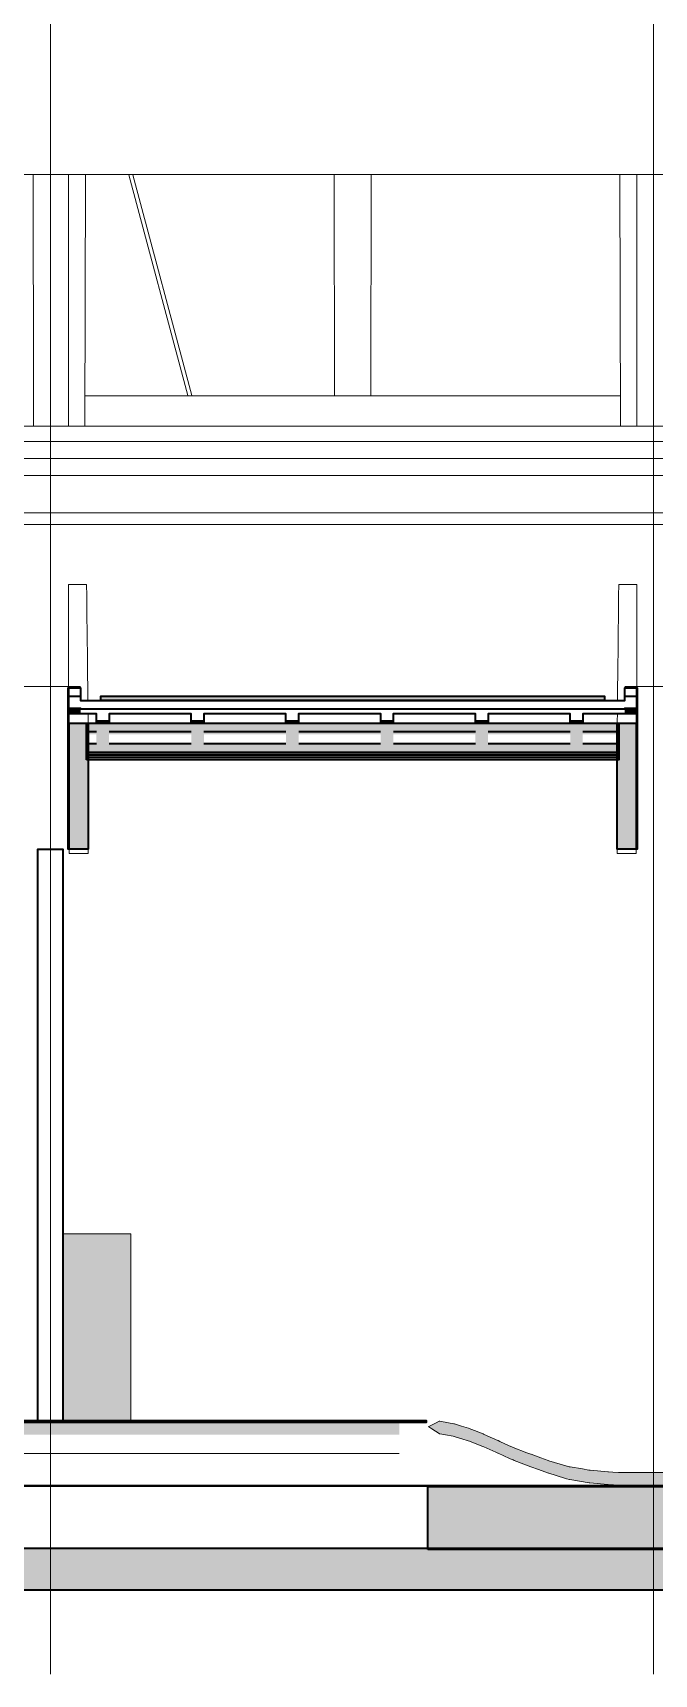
# Model space of a CAD drawing. Header units: millimetres. Extents: x 0 to 153524, y 0 to 59400.
# Drawn here: x 54782 to 57744, y 43700 to 51525 of the extents above; entities that cross this region are included whole.
import ezdxf

# ---------------------------------------------------------------- set-up
doc = ezdxf.new("R2010")
doc.units = ezdxf.units.MM
doc.linetypes.add('DASHDOT', pattern=[3.556, 2.54, -0.508, 0, -0.508])
for name, color, linetype, lineweight in [('01_切断（構造・壁）', 7, 'Continuous', 35), ('02_切断（家具）', 8, 'Continuous', 18), ('03_切断（ガラス）', 5, 'Continuous', 13), ('05_断熱（仮）', 2, 'Continuous', 9), ('10_見えがかり', 7, 'Continuous', 13), ('11_見えがかり（家具）', 8, 'Continuous', 9), ('12_見えがかり（ガラス）', 5, 'Continuous', 9), ('40_通り芯', 1, 'DASHDOT', 9)]:
    doc.layers.add(name, color=color, linetype=linetype, lineweight=lineweight)

msp = doc.modelspace()

# ---------------------------------------------------------------- hatches: boundary and pattern name
at = {"layer": '01_切断（構造・壁）'}
for color, points in [(7, [(54951.5, 47633.3), (54949.8, 47633.3), (54949.8, 47701.4), (54949.8, 48402.3), (54949.9, 48402.3), (54951.7, 48402.3), (54951.7, 48334.2), (54951.7, 47633.3)]), (7, [(56318.8, 48342.4), (56265.9, 48342.5), (55105.4, 48342.5), (55105.4, 48352.8), (55105.4, 48362.5), (56266.2, 48362.5), (56319.1, 48362.4), (57507.9, 48362.5), (57507.9, 48352.1), (57507.9, 48342.5)]), (7, [(57663.4, 47633.3), (57661.6, 47633.3), (57661.6, 47701.4), (57661.6, 48402.3), (57661.8, 48402.3), (57663.6, 48402.3), (57663.6, 48334.2), (57663.6, 47633.3)]), (7, [(54975.3, 48233.3), (55045.2, 48233.3), (55045.2, 47633.3), (54990.6, 47633.3), (54955.2, 47633.3), (54955.2, 48233.3)]), (7, [(57568.1, 48233.3), (57588.2, 48233.3), (57658.1, 48233.3), (57658.1, 47633.3), (57603.5, 47633.3), (57568.1, 47633.3)]), (7, [(56529.1, 44842), (56529.1, 44900), (50235.6, 44900), (50235.6, 44842)]), (7, [(53423.6, 44910), (53540.7, 44910), (53560.2, 44910), (53590.6, 44910), (53620.9, 44910), (53651.2, 44910), (53659.5, 44910), (53929.2, 44910), (54812.7, 44910), (54865, 44910), (54865, 44908), (54865, 44900), (54812.7, 44900), (53929.2, 44900), (53659.5, 44900), (53651.2, 44900), (53620.9, 44900), (53590.6, 44900), (53560.2, 44900), (53540.7, 44900), (53423.6, 44900), (53423.6, 44902), (53423.6, 44902)]), (7, [(56643.8, 44900), (56635.4, 44900), (56546.1, 44900), (56359.4, 44900), (56172.6, 44900), (55985.9, 44900), (55799.1, 44900), (55612.3, 44900), (55425.6, 44900), (55238.8, 44900), (55052.1, 44900), (54865.3, 44900), (54865.3, 44909.3), (54865.3, 44910), (55052.1, 44910), (55238.8, 44910), (55425.6, 44910), (55612.3, 44910), (55799.1, 44910), (55985.9, 44910), (56172.6, 44910), (56359.4, 44910), (56546.1, 44910), (56635.4, 44910), (56643.8, 44910), (56657.8, 44910), (56657.8, 44902.2), (56657.8, 44902.2), (56657.8, 44900)]), (8, [(69279.8, 44100), (69129.8, 44100), (14654.1, 44100), (14504.1, 44100), (14504.1, 44300), (14504.1, 44752), (14654.1, 44752), (14654.1, 44300), (69129.8, 44300), (69129.8, 44752), (69279.8, 44752), (69279.8, 44300)]), (7, [(56665.1, 44295), (56665.1, 44474.3), (56665.1, 44595), (56795.3, 44595), (56998.2, 44595), (57092.2, 44595), (57182.3, 44595), (57352.8, 44595), (57513.3, 44595), (57667.1, 44595), (57816.6, 44595), (57890.5, 44595), (58038.1, 44595), (58187.2, 44595), (58340.1, 44595), (58499.4, 44595), (58668, 44595), (58834.5, 44595), (58834.5, 44317.9), (58834.5, 44295), (58668, 44295), (58499.4, 44295), (58340.1, 44295), (58187.2, 44295), (58038.1, 44295), (57890.5, 44295), (57816.6, 44295), (57667.1, 44295), (57513.3, 44295), (57352.8, 44295), (57182.3, 44295), (57092.2, 44295), (56998.2, 44295), (56795.3, 44295)])]:
    msp.add_hatch(color=color, dxfattribs=at).paths.add_polyline_path(points)
at = {"layer": '01_切断（構造・壁）', "true_color": 0xe9dcc4}
for points in [[(55038.1, 48083.4), (56384.7, 48083.4), (57575.2, 48083.4), (57575.2, 48071.4), (56234.7, 48071.4), (55038.2, 48071.4), (55038.2, 48072.2)], [(56385.1, 48083.4), (55038.2, 48083.4), (55038.2, 48095.4), (56234.7, 48095.4), (57575.2, 48095.4), (57575.1, 48083.4)]]:
    msp.add_hatch(color=8, dxfattribs=at).paths.add_polyline_path(points)
at = {"layer": '02_切断（家具）'}
for points in [[(54954.5, 44900), (54925.4, 44900), (54925.4, 45300), (54925.4, 45800), (54948.1, 45800), (54972.3, 45800), (55001.3, 45800), (55031.6, 45800), (55061.9, 45800), (55092.1, 45800), (55122.4, 45800), (55152.6, 45800), (55249.4, 45800), (55249.4, 45300), (55249.4, 44900), (55152.6, 44900), (55122.4, 44900), (55092.1, 44900), (55061.9, 44900), (55031.6, 44900), (55001.3, 44900)], [(56669.2, 44880.9), (56704, 44898.2), (56719.1, 44905.6), (56720.7, 44906.4), (56722.5, 44906.1), (56762.8, 44898.6), (56788.2, 44893.8), (56792.5, 44892.8), (56825.5, 44882.8), (56858.6, 44872.8), (56861.5, 44871.8), (56887.4, 44861.7), (56928.8, 44845.5), (56930.6, 44844.8), (56948.3, 44836.9), (56999, 44814.2), (56999.8, 44813.9), (57008.2, 44809.9), (57053.1, 44788.7), (57058.2, 44786.5), (57069.1, 44782.2), (57071.9, 44781.1), (57072.1, 44781.1), (57137.8, 44755.6), (57155.4, 44748.8), (57157.2, 44748.1), (57204.4, 44731.1), (57238.9, 44718.7), (57242.5, 44717.6), (57268.6, 44709.5), (57322.3, 44693), (57327.8, 44691.5), (57329.9, 44691), (57338.9, 44689), (57343.8, 44688), (57402.9, 44678.2), (57432.9, 44673.2), (57438.6, 44672.4), (57474.3, 44669.1), (57522.6, 44664.5), (57526, 44664.3), (57547.2, 44663.2), (57574.4, 44661.8), (57578.4, 44661.7), (57667.8, 44661.6), (57799.6, 44661.6), (57926.6, 44661.7), (57929.9, 44661.8), (57937.2, 44662.1), (57940.7, 44662.3), (58060, 44672.5), (58065.2, 44673.1), (58107.6, 44679.5), (58112.7, 44680.4), (58163.8, 44691.6), (58169, 44692.9), (58202.1, 44702.5), (58253.9, 44717.6), (58257.3, 44718.7), (58336.3, 44745.6), (58343.9, 44748.1), (58345.7, 44748.8), (58361.6, 44754.6), (58367.2, 44756.9), (58420.5, 44781), (58420.7, 44781.2), (58434, 44787.2), (58492.2, 44813.9), (58492.9, 44814.2), (58520.8, 44826.3), (58563.6, 44844.8), (58565.4, 44845.5), (58605.4, 44860.6), (58635.1, 44871.8), (58637.9, 44872.7), (58688.2, 44887.5), (58706.4, 44892.8), (58710.5, 44893.8), (58769.7, 44904.5), (58778.3, 44906.1), (58780.3, 44906.3), (58782.2, 44905.5), (58832.3, 44881.5), (58833.6, 44880.8), (58835.2, 44880), (58833.7, 44879), (58786.5, 44850.2), (58781.9, 44847.4), (58780.3, 44846.5), (58778.5, 44846.1), (58723, 44836.1), (58712.6, 44834.2), (58704.3, 44832.2), (58658.6, 44818.8), (58639.4, 44813.2), (58633.6, 44811.2), (58594.9, 44796.6), (58566.3, 44785.9), (58562.7, 44784.4), (58532.2, 44771.2), (58493.3, 44754.4), (58491.8, 44753.7), (58470.6, 44744), (58420.7, 44721.1), (58410.3, 44716.4), (58365.8, 44696.3), (58363.1, 44695.1), (58348.8, 44689.9), (58345.3, 44688.6), (58344.4, 44688.3), (58279.3, 44666.1), (58256.5, 44658.4), (58254.8, 44657.9), (58212.3, 44645.5), (58167.7, 44632.5), (58165.1, 44631.9), (58148.5, 44628.2), (58111.4, 44620.2), (58108.9, 44619.7), (58080.7, 44615.4), (58063.9, 44612.9), (58061.3, 44612.6), (58005, 44607.8), (57939.8, 44602.2), (57938.1, 44602.1), (57934.8, 44602), (57929.1, 44601.8), (57927.4, 44601.7), (57799.7, 44601.6), (57667.9, 44601.6), (57577.4, 44601.7), (57575.4, 44601.8), (57525.1, 44604.3), (57523.4, 44604.5), (57437.1, 44612.6), (57434.3, 44612.9), (57342.5, 44628.2), (57340.1, 44628.7), (57326.4, 44631.8), (57323.7, 44632.6), (57316.2, 44634.9), (57241.6, 44657.8), (57239.8, 44658.4), (57192.6, 44675.4), (57156.8, 44688.3), (57155.9, 44688.6), (57077.2, 44719.1), (57072.1, 44721.1), (57056.9, 44727), (57054.4, 44728.1), (57000.2, 44753.7), (56998.7, 44754.4), (56988.5, 44758.9), (56931.5, 44784.4), (56927.9, 44785.9), (56907.1, 44794), (56862.9, 44811.2), (56857.1, 44813.2), (56827.2, 44822.3), (56794.6, 44832.2), (56786.1, 44834.2), (56748.6, 44841.2), (56722.6, 44846.1), (56720.7, 44846.5), (56719.1, 44847.5), (56683.5, 44869.9), (56669.1, 44879), (56667.6, 44880)]]:
    msp.add_hatch(color=8, dxfattribs=at).paths.add_polyline_path(points)
at = {"layer": '05_断熱（仮）', "true_color": 0xf3d98b}
for points in [[(54982.3, 48305.3), (55009.3, 48305.3), (55009.3, 48278.4), (54951.7, 48278.4), (54951.7, 48305.3)], [(57634.6, 48305.3), (57661.6, 48305.3), (57661.6, 48278.4), (57604, 48278.4), (57604, 48305.3)], [(57575.2, 48233.4), (57575.2, 48181.4), (57404, 48181.4), (57404, 48160), (57404, 48136.5), (57374.2, 48136.5), (57343.9, 48136.5), (57343.9, 48158.1), (57343.9, 48181.4), (56952.2, 48181.4), (56952.2, 48160.1), (56952.2, 48136.7), (56922.5, 48136.7), (56892.2, 48136.7), (56892.2, 48158.2), (56892.2, 48181.4), (56500.5, 48181.4), (56500.5, 48160.2), (56500.5, 48136.8), (56470.7, 48136.8), (56440.4, 48136.8), (56440.4, 48158.3), (56440.4, 48181.4), (56233.5, 48181.4), (56048.8, 48181.4), (56048.8, 48160.2), (56048.8, 48136.8), (56019, 48136.7), (55988.7, 48136.7), (55988.7, 48158.3), (55988.7, 48181.4), (55597, 48181.4), (55597, 48160.1), (55597, 48136.7), (55567.3, 48136.6), (55537, 48136.6), (55537, 48158.2), (55537, 48181.4), (55145.3, 48181.4), (55145.3, 48159.9), (55145.3, 48136.5), (55115.5, 48136.5), (55085.2, 48136.4), (55085.2, 48158), (55085.2, 48181.4), (55038.1, 48181.4), (55038.1, 48233.4), (56382.5, 48233.4)], [(55145.3, 48245.4), (55145.3, 48233.5), (55115.5, 48233.5), (55085.2, 48233.4), (55085.2, 48245.4)], [(55537, 48233.6), (55537, 48245.4), (55597, 48245.4), (55597, 48233.7), (55567.3, 48233.6)], [(55988.7, 48233.7), (55988.7, 48245.4), (56048.8, 48245.4), (56048.8, 48233.8), (56019, 48233.7)], [(56440.4, 48233.8), (56440.4, 48245.4), (56500.5, 48245.4), (56500.5, 48233.8), (56470.7, 48233.8)], [(56892.2, 48233.7), (56892.2, 48245.4), (56952.2, 48245.4), (56952.2, 48233.7), (56922.5, 48233.7)], [(57343.9, 48233.5), (57343.9, 48245.4), (57404, 48245.4), (57404, 48233.5), (57374.2, 48233.5)], [(56382.5, 48136.4), (57575.2, 48136.4), (57575.2, 48095.4), (56234.7, 48095.4), (55038.2, 48095.4), (55038.1, 48136.4)]]:
    msp.add_hatch(color=8, dxfattribs=at).paths.add_polyline_path(points)

# ---------------------------------------------------------------- linework, layer by layer
at = {"layer": '01_切断（構造・壁）'}
for points in [[(54951.5, 47633.3), (54949.8, 47633.3), (54949.8, 47701.4), (54949.8, 48402.3), (54949.9, 48402.3), (54951.7, 48402.3), (54951.7, 48334.2), (54951.7, 47633.3), (54951.5, 47633.3)], [(55115.5, 48233.5), (55085.2, 48233.4), (55085.2, 48255), (55085.2, 48278.4), (54951.7, 48278.4), (54951.7, 48312.1), (54951.6, 48342.4), (54951.7, 48342.4), (54951.7, 48374.2), (54951.7, 48402.3), (54982.3, 48402.3), (55009.3, 48402.3), (55009.3, 48370.5), (55009.3, 48342.4), (56234.7, 48342.4), (57604, 48342.4), (57604, 48374.2), (57604, 48402.3), (57634.6, 48402.3), (57661.6, 48402.3), (57661.6, 48370.5), (57661.6, 48370.5), (57661.6, 48342.4), (57661.7, 48342.4), (57661.6, 48308.7), (57661.6, 48278.4), (57404, 48278.4), (57404, 48257), (57404, 48233.5), (57374.2, 48233.5), (57343.9, 48233.5), (57343.9, 48255.1), (57343.9, 48278.4), (56952.2, 48278.4), (56952.2, 48257.1), (56952.2, 48233.7), (56922.5, 48233.7), (56892.2, 48233.7), (56892.2, 48255.2), (56892.2, 48278.4), (56500.5, 48278.4), (56500.5, 48257.2), (56500.5, 48233.8), (56470.7, 48233.8), (56440.4, 48233.8), (56440.4, 48255.3), (56440.4, 48278.4), (56233.5, 48278.4), (56048.8, 48278.4), (56048.8, 48257.2), (56048.8, 48233.8), (56019, 48233.7), (55988.7, 48233.7), (55988.7, 48255.3), (55988.7, 48278.4), (55597, 48278.4), (55597, 48257.1), (55597, 48233.7), (55567.3, 48233.6), (55537, 48233.6), (55537, 48255.2), (55537, 48278.4), (55145.3, 48278.4), (55145.3, 48256.9), (55145.3, 48233.5), (55115.5, 48233.5)], [(54952.7, 48362.3), (54982.3, 48362.3), (55008.3, 48362.3)], [(56318.8, 48342.4), (56265.9, 48342.5), (55105.4, 48342.5), (55105.4, 48352.8), (55105.4, 48362.5), (56266.2, 48362.5), (56319.1, 48362.4), (57507.9, 48362.5), (57507.9, 48352.1), (57507.9, 48342.5), (56318.8, 48342.4)], [(57605, 48362.3), (57634.6, 48362.3), (57660.6, 48362.3)], [(57663.4, 47633.3), (57661.6, 47633.3), (57661.6, 47701.4), (57661.6, 48402.3), (57661.8, 48402.3), (57663.6, 48402.3), (57663.6, 48334.2), (57663.6, 47633.3), (57663.4, 47633.3)], [(54952.7, 48305.3), (54982.3, 48305.3), (55009.3, 48305.3), (55009.3, 48304.8)], [(55009.8, 48302.4), (56234.7, 48302.4), (57603.5, 48302.4)], [(57604, 48304.8), (57604, 48305.3), (57634.6, 48305.3), (57660.6, 48305.3)], [(54975.3, 48233.3), (55045.2, 48233.3), (55045.2, 47633.3), (54990.6, 47633.3), (54955.2, 47633.3), (54955.2, 48233.3), (54975.3, 48233.3)], [(55038.1, 48163), (55038.1, 48163), (55038.1, 48233.4), (56382.5, 48233.4), (57575.2, 48233.4), (57575.2, 48153.9), (57575.1, 48083.4), (56385.1, 48083.4), (55038.2, 48083.4), (55038.1, 48163)], [(55086.2, 48245.4), (55144.3, 48245.4)], [(55538, 48245.4), (55596, 48245.4)], [(55989.7, 48245.4), (56047.8, 48245.4)], [(56441.4, 48245.4), (56499.5, 48245.4)], [(56893.2, 48245.4), (56951.2, 48245.4)], [(57344.9, 48245.4), (57403, 48245.4)], [(57568.1, 48233.3), (57588.2, 48233.3), (57658.1, 48233.3), (57658.1, 47633.3), (57603.5, 47633.3), (57568.1, 47633.3), (57568.1, 48233.3)], [(55039.1, 48193.4), (55084.7, 48193.4)], [(55039.1, 48136.4), (55084.7, 48136.4)], [(55145.8, 48193.4), (55536.5, 48193.4)], [(55145.8, 48136.4), (55536.5, 48136.4)], [(55597.5, 48193.4), (55988.2, 48193.4)], [(55597.5, 48136.4), (55988.2, 48136.4)], [(56049.3, 48193.4), (56382.5, 48193.4), (56439.9, 48193.4)], [(56049.3, 48136.4), (56382.5, 48136.4), (56439.9, 48136.4)], [(56501, 48193.4), (56891.7, 48193.4)], [(56501, 48136.4), (56891.7, 48136.4)], [(56952.7, 48193.4), (57343.4, 48193.4)], [(56952.7, 48136.4), (57343.4, 48136.4)], [(57404.5, 48193.4), (57574.2, 48193.4)], [(57404.5, 48136.4), (57574.2, 48136.4)], [(55038.2, 48059.4), (55038.2, 48072.2), (55038.1, 48083.4), (56384.7, 48083.4), (57575.2, 48083.4), (57575.2, 48070.7), (57575.1, 48059.4), (56385.1, 48059.4), (55038.2, 48059.4)], [(55039.2, 48095.4), (56234.7, 48095.4), (57574.2, 48095.4)], [(55039.2, 48071.4), (56234.7, 48071.4), (57574.2, 48071.4)], [(54924.3, 45419.1), (54924.3, 45419.1), (54924.3, 44900), (54905.7, 44900), (54805.8, 44900), (54805.8, 47120.8), (54805.8, 47633.3), (54905.7, 47633.3), (54905.7, 47633.3), (54905.7, 47633.3), (54924.3, 47633.3), (54924.3, 47633.3), (54924.3, 45419.1)], [(53423.6, 44910), (53540.7, 44910), (53560.2, 44910), (53590.6, 44910), (53620.9, 44910), (53651.2, 44910), (53659.5, 44910), (53929.2, 44910), (54812.7, 44910), (54865, 44910), (54865, 44908), (54865, 44900), (54812.7, 44900), (53929.2, 44900), (53659.5, 44900), (53651.2, 44900), (53620.9, 44900), (53590.6, 44900), (53560.2, 44900), (53540.7, 44900), (53423.6, 44900), (53423.6, 44902), (53423.6, 44902), (53423.6, 44910)], [(56643.8, 44900), (56635.4, 44900), (56546.1, 44900), (56359.4, 44900), (56172.6, 44900), (55985.9, 44900), (55799.1, 44900), (55612.3, 44900), (55425.6, 44900), (55238.8, 44900), (55052.1, 44900), (54865.3, 44900), (54865.3, 44909.3), (54865.3, 44910), (55052.1, 44910), (55238.8, 44910), (55425.6, 44910), (55612.3, 44910), (55799.1, 44910), (55985.9, 44910), (56172.6, 44910), (56359.4, 44910), (56546.1, 44910), (56635.4, 44910), (56643.8, 44910), (56657.8, 44910), (56657.8, 44902.2), (56657.8, 44902.2), (56657.8, 44900), (56643.8, 44900)], [(69279.8, 44100), (69129.8, 44100), (14654.1, 44100), (14504.1, 44100), (14504.1, 44300), (14504.1, 44752), (14654.1, 44752), (14654.1, 44300), (69129.8, 44300), (69129.8, 44752), (69279.8, 44752), (69279.8, 44300), (69279.8, 44100)], [(9500, 44600), (78500, 44600)], [(56665.1, 44295), (56665.1, 44474.3), (56665.1, 44595), (56795.3, 44595), (56998.2, 44595), (57092.2, 44595), (57182.3, 44595), (57352.8, 44595), (57513.3, 44595), (57667.1, 44595), (57816.6, 44595)], [(57816.6, 44295), (57667.1, 44295), (57513.3, 44295), (57352.8, 44295), (57182.3, 44295), (57092.2, 44295), (56998.2, 44295), (56795.3, 44295), (56665.1, 44295)]]:
    msp.add_lwpolyline(points, dxfattribs=at)
at = {"layer": '02_切断（家具）'}
for points in [[(54954.5, 44900), (54925.4, 44900), (54925.4, 45300), (54925.4, 45800), (54948.1, 45800), (54972.3, 45800), (55001.3, 45800), (55031.6, 45800), (55061.9, 45800), (55092.1, 45800), (55122.4, 45800), (55152.6, 45800), (55249.4, 45800), (55249.4, 45300), (55249.4, 44900), (55152.6, 44900), (55122.4, 44900), (55092.1, 44900), (55061.9, 44900), (55031.6, 44900), (55001.3, 44900), (54954.5, 44900)], [(57799.7, 44601.6), (57667.9, 44601.6), (57577.4, 44601.7), (57575.4, 44601.8), (57525.1, 44604.3), (57523.4, 44604.5), (57437.1, 44612.6), (57434.3, 44612.9), (57342.5, 44628.2), (57340.1, 44628.7), (57326.4, 44631.8), (57323.7, 44632.6), (57316.2, 44634.9), (57241.6, 44657.8), (57239.8, 44658.4), (57192.6, 44675.4), (57156.8, 44688.3), (57155.9, 44688.6), (57077.2, 44719.1), (57072.1, 44721.1), (57056.9, 44727), (57054.4, 44728.1), (57000.2, 44753.7), (56998.7, 44754.4), (56988.5, 44758.9), (56931.5, 44784.4), (56927.9, 44785.9), (56907.1, 44794), (56862.9, 44811.2), (56857.1, 44813.2), (56827.2, 44822.3), (56794.6, 44832.2), (56786.1, 44834.2), (56748.6, 44841.2), (56722.6, 44846.1), (56720.7, 44846.5), (56719.1, 44847.5), (56683.5, 44869.9), (56669.1, 44879), (56667.6, 44880), (56669.2, 44880.9)], [(56669.2, 44880.9), (56704, 44898.2), (56719.1, 44905.6), (56720.7, 44906.4), (56722.5, 44906.1), (56762.8, 44898.6), (56788.2, 44893.8), (56792.5, 44892.8), (56825.5, 44882.8), (56858.6, 44872.8), (56861.5, 44871.8), (56887.4, 44861.7), (56928.8, 44845.5), (56930.6, 44844.8), (56948.3, 44836.9), (56999, 44814.2), (56999.8, 44813.9), (57008.2, 44809.9), (57053.1, 44788.7), (57058.2, 44786.5), (57069.1, 44782.2), (57071.9, 44781.1), (57072.1, 44781.1), (57137.8, 44755.6), (57155.4, 44748.8), (57157.2, 44748.1), (57204.4, 44731.1), (57238.9, 44718.7), (57242.5, 44717.6), (57268.6, 44709.5), (57322.3, 44693), (57327.8, 44691.5), (57329.9, 44691), (57338.9, 44689), (57343.8, 44688), (57402.9, 44678.2), (57432.9, 44673.2), (57438.6, 44672.4), (57474.3, 44669.1), (57522.6, 44664.5), (57526, 44664.3), (57547.2, 44663.2), (57574.4, 44661.8), (57578.4, 44661.7), (57667.8, 44661.6), (57799.6, 44661.6)]]:
    msp.add_lwpolyline(points, dxfattribs=at)
at = {"layer": '03_切断（ガラス）'}
for points in [[(54721, 48408.3), (55009.3, 48408.3)], [(57604, 48408.3), (57892.3, 48408.3)]]:
    msp.add_lwpolyline(points, dxfattribs=at)
at = {"layer": '10_見えがかり'}
for points in [[(34924.9, 50145.7), (34960.8, 50106.4), (35021, 50053.5), (35091.4, 50002.2), (35171.7, 49952.9), (35261.6, 49905.6), (35360.7, 49860.7), (35468.5, 49818.3), (35499.4, 49807.7), (36247.8, 49650), (62823.9, 49650), (63177, 49795.8), (63249.8, 49878.9), (63273.7, 49926.4), (63273.7, 50850), (34924.9, 50850), (34924.9, 50145.7)], [(54782.6, 50848), (54784.3, 49800), (54784.4, 49675.5), (54784.5, 49662.1), (54784.5, 49652)], [(54951.2, 50848), (54951.2, 49652)], [(55032.9, 50848), (55029.2, 49652)], [(56219.8, 49796), (56218.1, 50848)], [(56395.2, 50848), (56393.5, 49796)], [(57583, 49652), (57579.7, 50848)], [(57662.1, 49652), (57662.1, 50848)], [(55031.6, 49794), (57580.6, 49794)], [(35045.4, 49498), (35045.4, 49508.5), (35045.4, 49559.8), (35045.4, 49568.5), (35045.4, 49577.2), (63484.9, 49577.2), (63484.9, 49569.5), (63484.9, 49560.8), (63484.9, 49541.8), (63484.9, 49533.6), (63484.9, 49517.2), (63484.9, 49499.2), (63484.9, 49498)], [(38271.7, 49496), (41879.8, 49496), (45489.2, 49496), (49099.2, 49496), (52709.1, 49496), (56318.5, 49496), (63533, 49496), (63533, 49522), (65911.5, 49522), (66704.3, 49522)], [(14432, 48800), (14445.9, 48800), (14445.9, 49187.7), (14445.9, 49331), (14561.6, 49331), (14562.8, 49187.7), (14562.8, 49037.7), (15203, 49037.7), (15657, 49181), (34541.3, 49181), (34541.3, 49037.7), (46072.1, 49037.7), (46072.1, 49181), (69280.7, 49181), (69280.7, 48364.3)], [(69459.8, 49236), (62929.6, 49236), (55970.7, 49236), (28091.8, 49236), (21132.9, 49236), (14564, 49236)], [(54951.7, 48404.3), (54951.7, 48417.3), (54951.7, 48442.7), (54951.6, 48468.7), (54951.6, 48494.7), (54951.6, 48520), (54951.6, 48545.3), (54951.6, 48571.3), (54951.7, 48597.3), (54951.7, 48622.7), (54951.7, 48646.7), (54951.7, 48668.5), (54951.7, 48687.5), (54951.7, 48703.2), (54951.7, 48715.3), (54951.7, 48723.6), (54951.7, 48728.5), (54951.7, 48730), (54951.7, 48730), (54951.7, 48894.8), (55038.2, 48894.8), (55038.8, 48840.7), (55039.3, 48786.6), (55039.9, 48732.5), (55040.5, 48678.4), (55041, 48624.2), (55041.6, 48570.1), (55042.2, 48516), (55042.7, 48461.9), (55043.3, 48407.8), (55043.9, 48353.6), (55044, 48344.4)], [(57569.3, 48344.4), (57569.4, 48353.6), (57570, 48407.8), (57570.6, 48461.9), (57571.2, 48516), (57571.8, 48570.1), (57572.3, 48624.2), (57572.9, 48678.4), (57573.4, 48732.5), (57574, 48786.6), (57574.6, 48840.7), (57575.1, 48894.8), (57661.6, 48894.8), (57661.6, 48730), (57661.6, 48730), (57661.6, 48728.5), (57661.7, 48723.6), (57661.7, 48715.3), (57661.7, 48703.2), (57661.7, 48687.5), (57661.7, 48668.5), (57661.7, 48646.7), (57661.7, 48622.7), (57661.7, 48597.3), (57661.7, 48571.3), (57661.7, 48545.3), (57661.7, 48520), (57661.7, 48494.7), (57661.7, 48468.7), (57661.7, 48442.7), (57661.7, 48417.3), (57661.7, 48404.3)], [(55044.7, 48276.4), (55045.1, 48245.4), (55045.2, 48235.4)], [(57568.2, 48235.4), (57568.3, 48245.4), (57568.6, 48276.4)], [(55045.2, 47631.3), (55045.4, 47612), (54955.3, 47612), (54955.2, 47631.3)], [(57658.1, 47631.3), (57658, 47612), (57567.9, 47612), (57568.1, 47631.3)], [(50235.6, 44752), (56529.1, 44752)], [(57571.8, 44600), (49280.6, 44600)], [(50186.3, 44595), (56663.1, 44595)]]:
    msp.add_lwpolyline(points, dxfattribs=at)
at = {"layer": '11_見えがかり（家具）'}
for points in [[(55520, 49796), (55238.6, 50848)], [(55258.3, 50848), (55539.8, 49796)]]:
    msp.add_lwpolyline(points, dxfattribs=at)
at = {"layer": '12_見えがかり（ガラス）'}
msp.add_lwpolyline([(14167.7, 49384.3), (14167.7, 49444.3), (34684.5, 49444.3), (34684.5, 49415.2), (63513.8, 49415.2), (63513.8, 49444.3), (69894.8, 49444.3), (69894.8, 49415.2), (69894.8, 49355.2), (69894.8, 49163.5), (69609.8, 49163.5)], dxfattribs=at)
at = {"layer": '40_通り芯'}
for points in [[(54865.3, 43700), (54865.3, 54700)], [(57741.5, 43700), (57741.5, 54700)]]:
    msp.add_lwpolyline(points, dxfattribs=at)

doc.saveas('drawing.dxf')
